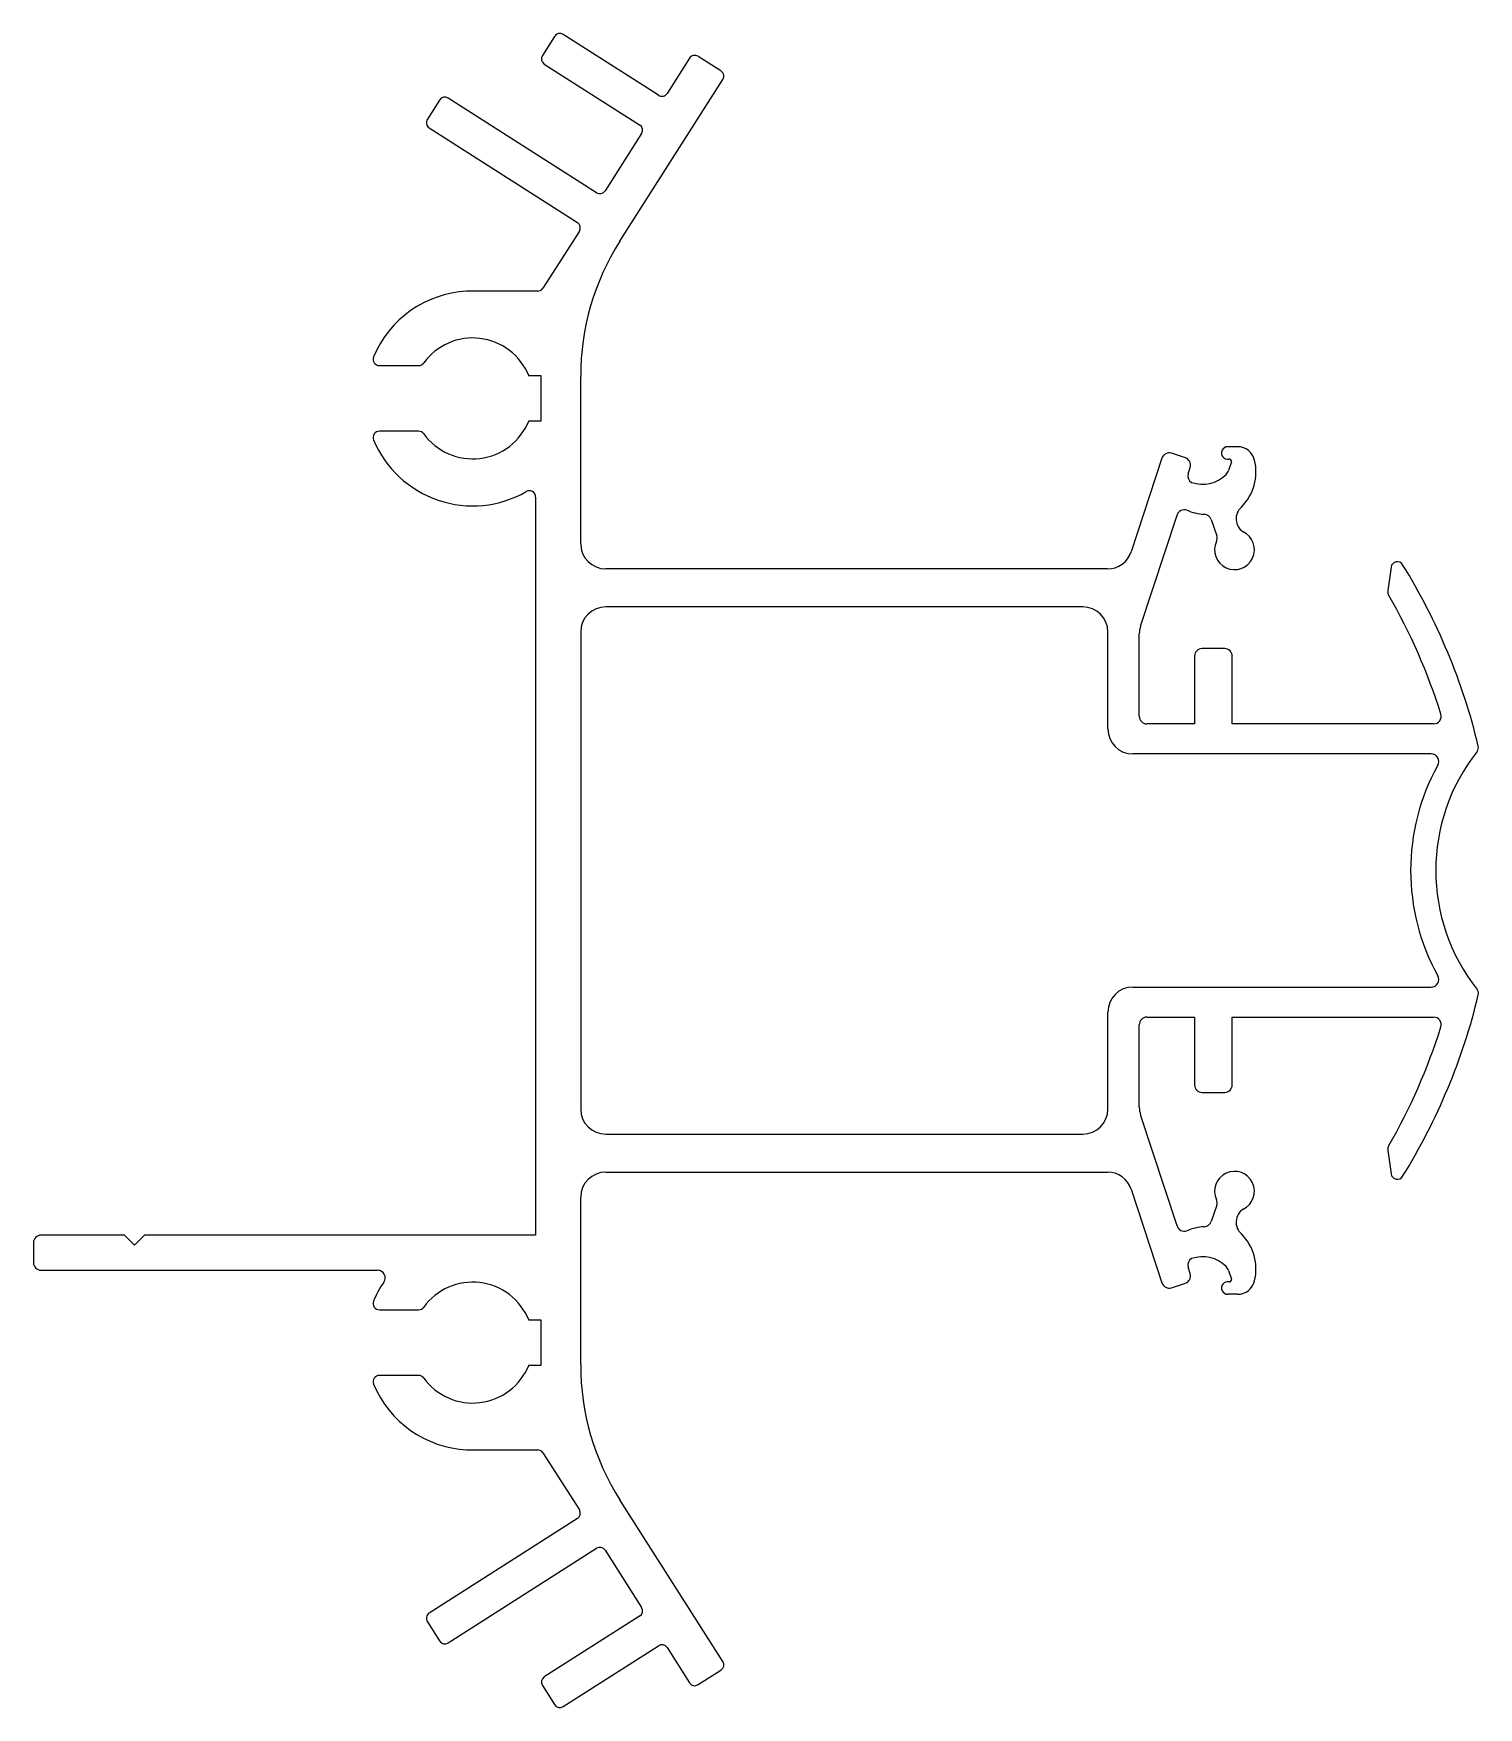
# Model space of a CAD drawing. Extents: x 47.7 to 105.2, y 28.8 to 95.5.
import ezdxf

# ---------------------------------------------------------------- set-up
doc = ezdxf.new("R2010")
doc.units = 0
doc.layers.get('0').update_dxf_attribs({"linetype": 'CONTINUOUS'})

msp = doc.modelspace()

# ---------------------------------------------------------------- linework, layer by layer
for p, q in [((68.431, 95.387), (67.948, 94.63)), ((72.573, 93.041), (68.776, 95.463)), ((68.025, 94.285), (71.822, 91.863)), ((73.811, 94.518), (72.918, 93.118)), ((75.061, 94.009), (74.147, 94.592)), ((71.034, 87.23), (75.137, 93.664)), ((63.852, 92.85), (63.367, 92.09)), ((70.099, 89.162), (64.197, 92.927)), ((63.443, 91.745), (69.346, 87.981)), ((71.898, 91.518), (70.445, 89.239)), ((69.422, 87.635), (67.97, 85.359)), ((67.76, 85.244), (64.931, 85.244)), ((61.454, 82.277), (63.019, 82.276)), ((67.401, 81.876), (67.888, 81.876)), ((67.888, 81.876), (67.888, 80.063)), ((69.473, 75.177), (69.473, 81.847)), ((67.888, 80.063), (67.401, 80.063)), ((63.019, 79.663), (61.454, 79.663)), ((93.558, 78.602), (93.003, 78.784)), ((95.637, 79.046), (95.243, 79.046)), ((92.624, 78.592), (91.4, 74.865)), ((93.663, 77.96), (93.75, 78.223)), ((95.39, 78.445), (95.276, 78.102)), ((67.678, 77.04), (67.678, 47.647)), ((91.773, 71.9), (93.226, 76.323)), ((94.585, 76.148), (94.805, 75.499)), ((90.45, 74.177), (70.473, 74.177)), ((101.751, 74.248), (101.622, 73.316)), ((89.473, 72.668), (70.473, 72.668)), ((69.473, 71.668), (69.473, 52.668)), ((90.473, 67.808), (90.473, 71.668)), ((91.723, 68.308), (91.723, 71.588)), ((93.923, 70.708), (93.923, 68.008)), ((95.123, 71.008), (94.223, 71.008)), ((95.423, 68.008), (95.423, 70.708)), ((93.923, 68.008), (92.023, 68.008)), ((103.445, 68.008), (95.423, 68.008)), ((103.353, 66.808), (91.473, 66.808)), ((91.473, 57.527), (103.353, 57.527)), ((90.473, 52.668), (90.473, 56.527)), ((91.723, 52.747), (91.723, 56.027)), ((92.023, 56.327), (93.923, 56.327)), ((93.923, 56.327), (93.923, 53.627)), ((95.423, 53.627), (95.423, 56.327)), ((95.423, 56.327), (103.445, 56.327)), ((94.223, 53.327), (95.123, 53.327)), ((93.226, 48.012), (91.773, 52.435)), ((70.473, 51.668), (89.473, 51.668)), ((101.622, 51.019), (101.751, 50.087)), ((70.473, 50.158), (90.45, 50.158)), ((91.4, 49.471), (92.624, 45.743)), ((69.473, 42.488), (69.473, 49.158)), ((94.805, 48.836), (94.585, 48.187)), ((47.678, 47.347), (47.678, 46.547)), ((51.303, 47.647), (47.978, 47.647)), ((51.703, 47.247), (51.303, 47.647)), ((52.103, 47.647), (51.703, 47.247)), ((67.678, 47.647), (52.103, 47.647)), ((47.978, 46.247), (61.387, 46.247)), ((93.75, 46.112), (93.663, 46.375)), ((95.276, 46.233), (95.39, 45.89)), ((93.003, 45.551), (93.558, 45.733)), ((61.454, 44.672), (63.019, 44.672)), ((95.637, 45.29), (95.243, 45.29)), ((67.401, 44.272), (67.888, 44.272)), ((67.888, 44.272), (67.888, 42.459)), ((63.019, 42.059), (61.454, 42.058)), ((67.888, 42.459), (67.401, 42.459)), ((64.931, 39.091), (67.76, 39.091)), ((67.97, 38.976), (69.422, 36.7)), ((75.137, 30.671), (71.034, 37.105)), ((69.346, 36.354), (63.443, 32.59)), ((64.197, 31.409), (70.099, 35.173)), ((70.445, 35.096), (71.898, 32.817)), ((63.367, 32.245), (63.852, 31.485)), ((71.822, 32.472), (68.025, 30.05)), ((68.776, 28.872), (72.573, 31.294)), ((72.918, 31.217), (73.811, 29.817)), ((74.147, 29.743), (75.061, 30.326)), ((67.948, 29.705), (68.431, 28.948))]:
    msp.add_line(p, q)
for centre, radius, start, end in [((68.642, 95.252), 0.25, 57.47232, 147.47232), ((68.159, 94.496), 0.25, 147.47232, 237.47232), ((74.015, 94.393), 0.239, 56.4662, 148.47843), ((74.926, 93.799), 0.25, 327.47232, 57.47232), ((64.063, 92.716), 0.25, 57.47232, 147.45723), ((72.708, 93.252), 0.25, 237.47232, 327.47232), ((63.578, 91.956), 0.25, 147.45723, 237.47232), ((71.687, 91.653), 0.25, 327.47232, 57.47232), ((70.234, 89.373), 0.25, 237.47232, 327.47232), ((69.211, 87.77), 0.25, 327.47232, 57.47232), ((79.473, 81.865), 10, 147.55371, 180.10327), ((67.76, 85.494), 0.25, 270, 327.47232), ((65.172, 80.969), 4.281, 93.22215, 157.2742), ((65.172, 80.969), 2.407, 22.13141, 144.12873), ((61.454, 82.527), 0.25, 157.2742, 269.97897), ((63.019, 82.526), 0.25, 269.97897, 324.12873), ((65.172, 80.969), 2.407, 215.86998, 337.86859), ((61.454, 79.413), 0.25, 89.92686, 202.79275), ((63.019, 79.413), 0.25, 35.86998, 90), ((65.172, 80.97), 4.281, 202.71961, 299.8643), ((92.91, 78.499), 0.3, 71.87011, 161.81725), ((95.243, 78.794), 0.251, 90, 282.32262), ((95.637, 78.352), 0.693, 13.25064, 90), ((93.465, 78.317), 0.3, 341.76011, 71.87011), ((94.979, 78.176), 0.307, 310.706, 346.06395), ((95.314, 78.47), 0.08, 341.76025, 102.32262), ((94.379, 78.042), 1.99, 315.10096, 13.64845), ((93.961, 77.888), 0.307, 166.5495, 239.08348), ((94.243, 78.856), 1.307, 250.34636, 315.71982), ((67.428, 77.04), 0.25, 0, 119.87036), ((93.517, 76.228), 0.307, 71.70438, 161.76174), ((94.424, 78.41), 2.058, 246.79482, 266.77717), ((94.275, 76.023), 0.334, 21.91647, 84.27457), ((96.195, 76.174), 0.617, 131.33634, 236.57963), ((95.515, 74.943), 0.793, 155.41119, 64.58099), ((94.515, 75.4), 0.307, 335.4194, 18.75665), ((70.473, 75.177), 1, 180, 270), ((90.45, 75.177), 1, 270, 341.81725), ((101.999, 74.213), 0.25, 31.77122, 172.09973), ((81.231, 61.351), 24.679, 13.52875, 31.77121), ((101.912, 73.273), 0.293, 171.65007, 210.40681), ((81.231, 61.351), 23.579, 17.38961, 29.95716), ((70.473, 71.668), 1, 90, 180), ((89.473, 71.668), 1, 0, 90), ((92.723, 71.588), 1, 161.81725, 180), ((94.223, 70.708), 0.3, 90, 180), ((95.123, 70.708), 0.3, 0, 90), ((92.023, 68.308), 0.3, 180, 270), ((103.445, 68.308), 0.3, 270, 17.38961), ((91.473, 67.808), 1, 180, 270), ((103.353, 66.508), 0.3, 330.98834, 90), ((111.18, 62.168), 7.65, 141.68321, 218.31679), ((104.981, 67.066), 0.25, 321.68321, 13.52875), ((111.18, 62.168), 8.65, 150.98834, 209.01166), ((91.473, 56.527), 1, 90, 180), ((103.353, 57.827), 0.3, 270, 29.01166), ((105.004, 57.275), 0.229, 343.88955, 40.89849), ((81.231, 62.984), 24.679, 328.22878, 346.47125), ((92.023, 56.027), 0.3, 90, 180), ((103.445, 56.027), 0.3, 342.61039, 90), ((81.231, 62.984), 23.579, 330.04284, 342.61039), ((94.223, 53.627), 0.3, 180, 270), ((95.123, 53.627), 0.3, 270, 360), ((92.723, 52.747), 1, 180, 198.18275), ((70.473, 52.668), 1, 180, 270), ((89.473, 52.668), 1, 270, 0), ((101.922, 51.06), 0.303, 150.2116, 187.73151), ((70.473, 49.158), 1, 90, 180), ((90.45, 49.158), 1, 18.18275, 90), ((95.515, 49.393), 0.794, 295.40173, 204.60609), ((101.999, 50.122), 0.25, 187.90027, 328.22878), ((94.515, 48.935), 0.307, 341.24335, 24.5806), ((96.195, 48.161), 0.617, 123.42037, 228.66366), ((93.517, 48.108), 0.307, 198.23826, 288.29562), ((94.295, 48.285), 0.306, 272.49414, 341.31482), ((47.978, 47.347), 0.3, 90, 180), ((94.425, 45.921), 2.062, 93.24158, 113.18644), ((94.379, 46.293), 1.99, 346.35155, 44.89904), ((93.961, 46.447), 0.307, 120.91652, 193.4505), ((94.243, 45.479), 1.307, 44.28018, 109.65364), ((47.978, 46.547), 0.3, 180, 270), ((61.387, 45.947), 0.3, 325.70729, 90), ((93.465, 46.018), 0.3, 288.12989, 18.23989), ((94.979, 46.159), 0.307, 13.93605, 49.294), ((65.172, 43.366), 4.281, 145.70729, 157.28039), ((65.172, 43.366), 2.407, 22.13141, 144.13002), ((92.91, 45.837), 0.3, 198.18275, 288.12989), ((95.243, 45.541), 0.251, 77.67738, 270), ((95.314, 45.865), 0.08, 257.67738, 18.23975), ((95.637, 45.983), 0.693, 270, 346.74936), ((61.454, 44.922), 0.25, 157.28039, 270), ((63.019, 44.922), 0.25, 270, 324.13002), ((61.454, 41.808), 0.25, 90.02103, 202.7258), ((63.019, 41.809), 0.25, 35.87127, 90.02103), ((65.172, 43.366), 2.407, 215.87127, 337.86859), ((79.473, 42.47), 10, 179.89673, 212.44629), ((65.172, 43.366), 4.281, 202.7258, 266.77785), ((67.76, 38.841), 0.25, 32.52768, 90), ((69.211, 36.565), 0.25, 302.52768, 32.52768), ((70.234, 34.962), 0.25, 32.52768, 122.52768), ((71.687, 32.683), 0.25, 302.52768, 32.52768), ((63.578, 32.379), 0.25, 122.52768, 212.54277), ((64.063, 31.619), 0.25, 212.54277, 302.52768), ((72.708, 31.083), 0.25, 32.52768, 122.52768), ((74.926, 30.536), 0.25, 302.52768, 32.52768), ((68.159, 29.839), 0.25, 122.52768, 212.52768), ((74.015, 29.941), 0.238, 211.20603, 303.84933), ((68.642, 29.083), 0.25, 212.52768, 302.52768)]:
    msp.add_arc(centre, radius, start, end)

doc.saveas('drawing.dxf')
